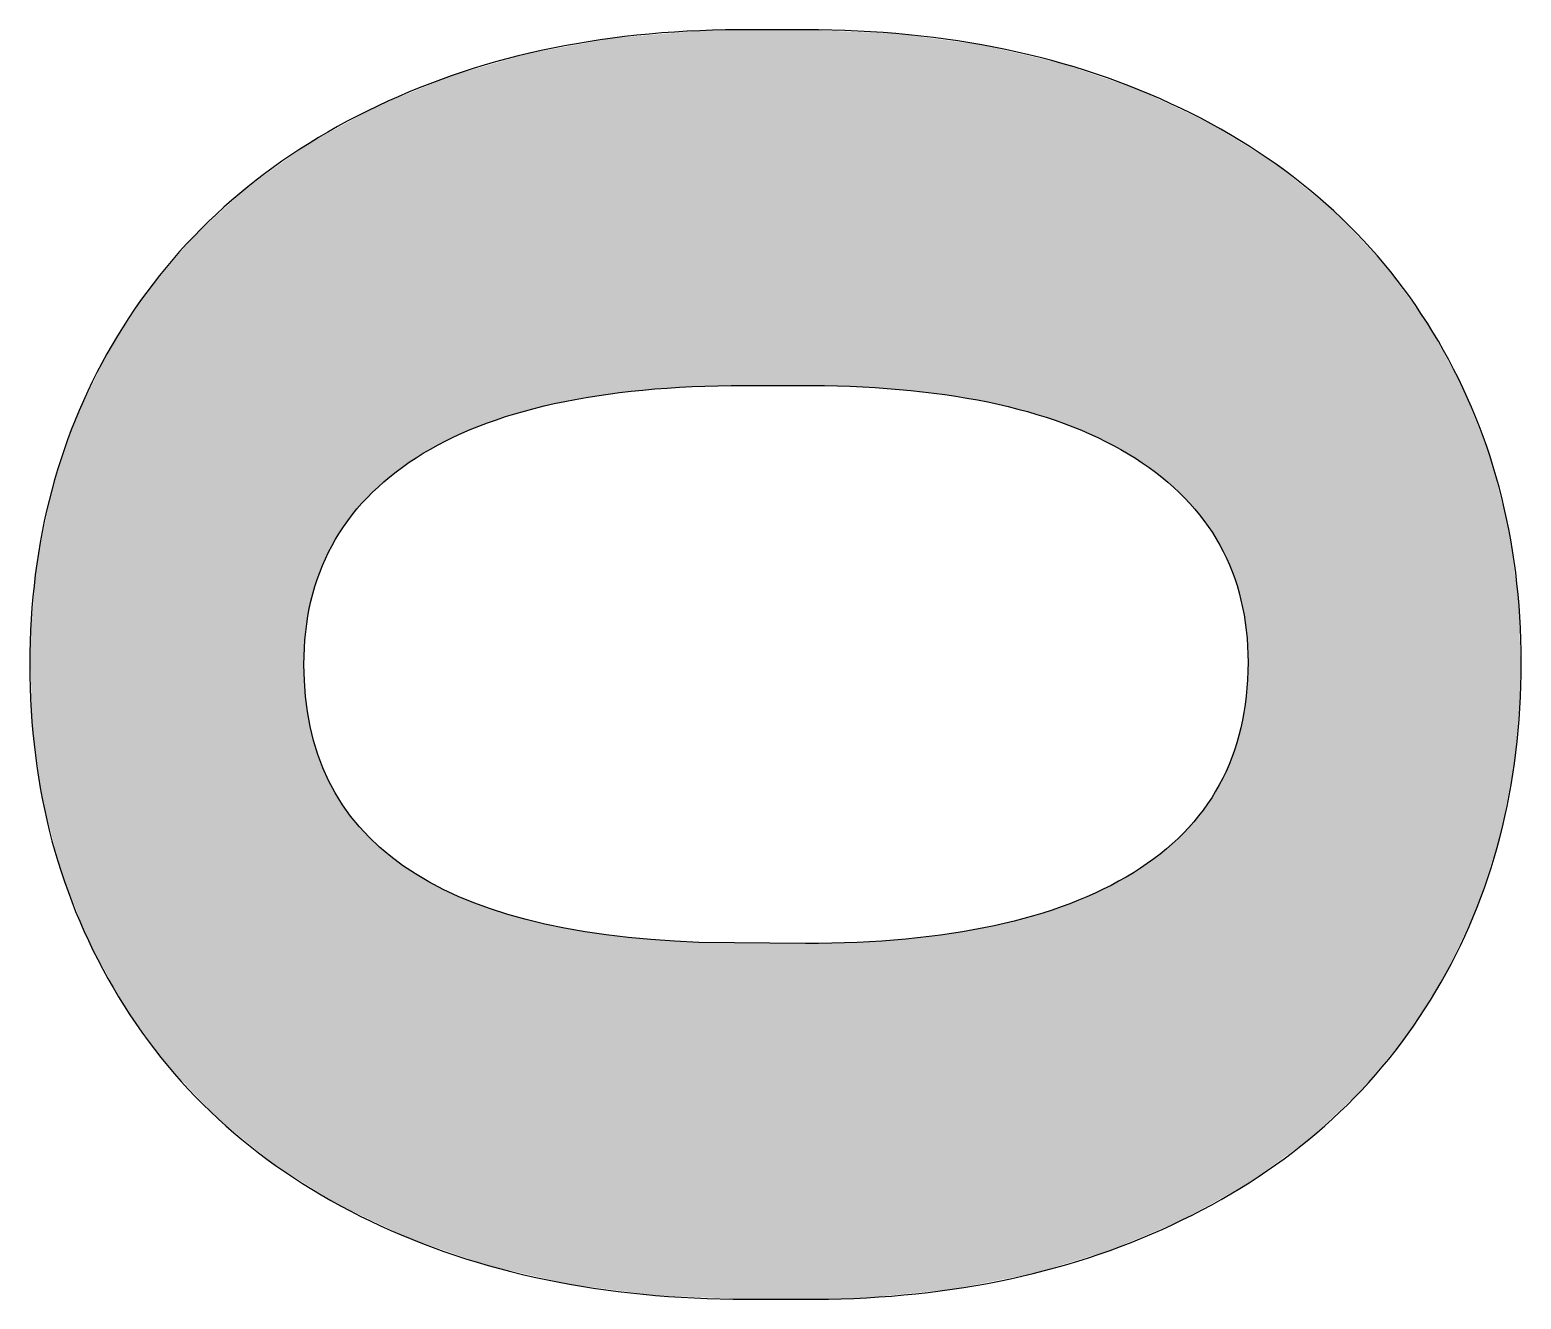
# Model space of a CAD drawing. Extents: x 722 to 1092, y -228 to 1.
# Drawn here: x 888.515 to 892.024, y -84.725 to -81.737 of the extents above; entities that cross this region are included whole.
import ezdxf

# ---------------------------------------------------------------- set-up
doc = ezdxf.new("R2010")
doc.units = 0
doc.layers.add('BOX', color=7, linetype='CONTINUOUS')

# ---------------------------------------------------------------- blocks, each defined once
blk = doc.blocks.new('*U13')
at = {"layer": 'BOX', "color": 7}
for points in [[(889.9878, -82.5836), (889.9301, -81.7533), (889.9878, -81.7484)], [(890.0042, -82.5824), (889.9878, -81.7484), (890.0042, -81.747)], [(889.9878, -82.5836), (889.9878, -81.7484), (890.0042, -82.5824)], [(890.0588, -82.5781), (890.0042, -81.747), (890.0588, -81.7423)], [(890.0042, -82.5824), (890.0042, -81.747), (890.0588, -82.5781)], [(890.0675, -82.5779), (890.0588, -81.7423), (890.0675, -81.7416)], [(890.0588, -82.5781), (890.0588, -81.7423), (890.0675, -82.5779)], [(890.0837, -82.5775), (890.0675, -81.7416), (890.0837, -81.7402)], [(890.0675, -82.5779), (890.0675, -81.7416), (890.0837, -82.5775)], [(890.0892, -82.5773), (890.0837, -81.7402), (890.0892, -81.7397)], [(890.0837, -82.5775), (890.0837, -81.7402), (890.0892, -82.5773)], [(890.0892, -82.5773), (890.0892, -81.7397), (890.0896, -82.5773)], [(890.0896, -82.5773), (890.0892, -81.7397), (890.0896, -81.7397)], [(890.0916, -82.5773), (890.0896, -81.7397), (890.0916, -81.7395)], [(890.0896, -82.5773), (890.0896, -81.7397), (890.0916, -82.5773)], [(890.0954, -82.5772), (890.0916, -81.7395), (890.0954, -81.7394)], [(890.0916, -82.5773), (890.0916, -81.7395), (890.0954, -82.5772)], [(890.1241, -82.5765), (890.0954, -81.7394), (890.1241, -81.7385)], [(890.0954, -82.5772), (890.0954, -81.7394), (890.1241, -82.5765)], [(890.1447, -82.576), (890.1241, -81.7385), (890.1447, -81.7379)], [(890.1241, -82.5765), (890.1241, -81.7385), (890.1447, -82.576)], [(890.1686, -82.5754), (890.1447, -81.7379), (890.1686, -81.7376)], [(890.1447, -82.576), (890.1447, -81.7379), (890.1686, -82.5754)], [(890.1715, -82.5753), (890.1686, -81.7376), (890.1715, -81.7375)], [(890.1686, -82.5754), (890.1686, -81.7376), (890.1715, -82.5753)], [(890.1831, -82.575), (890.1715, -81.7375), (890.1831, -81.7374)], [(890.1715, -82.5753), (890.1715, -81.7375), (890.1831, -82.575)], [(890.1831, -82.575), (890.1831, -81.7374), (890.1897, -82.5749)], [(890.1897, -82.5749), (890.1831, -81.7374), (890.1897, -81.7374)], [(890.1897, -82.5749), (890.1897, -81.7374), (890.1971, -82.5747)], [(890.1971, -82.5747), (890.1897, -81.7374), (890.1971, -81.7374)], [(890.1971, -82.5747), (890.1971, -81.7374), (890.2018, -82.5747)], [(890.2018, -82.5747), (890.1971, -81.7374), (890.2018, -81.7374)], [(890.2018, -82.5747), (890.2018, -81.7374), (890.2055, -82.5747)], [(890.2055, -82.5747), (890.2018, -81.7374), (890.2055, -81.7374)], [(890.2055, -82.5747), (890.2055, -81.7374), (890.2253, -82.5747)], [(890.2253, -82.5747), (890.2055, -81.7374), (890.2253, -81.7374)], [(890.2253, -82.5747), (890.2253, -81.7374), (890.2259, -82.5747)], [(890.2259, -82.5747), (890.2253, -81.7374), (890.2259, -81.7374)], [(890.2259, -82.5747), (890.2259, -81.7374), (890.2274, -82.5747)], [(890.2274, -82.5747), (890.2259, -81.7374), (890.2274, -81.7374)], [(890.2274, -82.5747), (890.2274, -81.7374), (890.2716, -82.5747)], [(890.2716, -82.5747), (890.2274, -81.7374), (890.2716, -81.7374)], [(890.2716, -82.5747), (890.2716, -81.7374), (890.2762, -82.5747)], [(890.2762, -82.5747), (890.2716, -81.7374), (890.2762, -81.7374)], [(890.2762, -82.5747), (890.2762, -81.7374), (890.28, -82.5747)], [(890.28, -82.5747), (890.2762, -81.7374), (890.28, -81.7374)], [(890.28, -82.5747), (890.28, -81.7374), (890.2903, -82.5747)], [(890.2903, -82.5747), (890.28, -81.7374), (890.2903, -81.7374)], [(890.2903, -82.5747), (890.2903, -81.7374), (890.3133, -82.5747)], [(890.3133, -82.5747), (890.2903, -81.7374), (890.3133, -81.7374)], [(890.3133, -82.5747), (890.3133, -81.7374), (890.3209, -82.5747)], [(890.3209, -82.5747), (890.3133, -81.7374), (890.3209, -81.7374)], [(890.3209, -82.5747), (890.3209, -81.7374), (890.3373, -82.5747)], [(890.3373, -82.5747), (890.3209, -81.7374), (890.3373, -81.7374)], [(890.3373, -82.5747), (890.3373, -81.7374), (890.3396, -82.5747)], [(890.3396, -82.5747), (890.3373, -81.7374), (890.3396, -81.7374)], [(890.3396, -82.5747), (890.3396, -81.7374), (890.3401, -82.5747)], [(890.3401, -82.5747), (890.3396, -81.7374), (890.3401, -81.7374)], [(890.3401, -82.5747), (890.3401, -81.7374), (890.3401, -82.5747)], [(890.3401, -82.5747), (890.3401, -81.7374), (890.3401, -81.7374)], [(890.3401, -82.5747), (890.3401, -81.7374), (890.3415, -82.5747)], [(890.3415, -82.5747), (890.3401, -81.7374), (890.3415, -81.7375)], [(890.3415, -82.5747), (890.3415, -81.7375), (890.3439, -82.5747)], [(890.3439, -82.5747), (890.3415, -81.7375), (890.3439, -81.7376)], [(890.3439, -82.5747), (890.3439, -81.7376), (890.348, -82.5747)], [(890.348, -82.5747), (890.3439, -81.7376), (890.348, -81.7378)], [(890.348, -82.5747), (890.348, -81.7378), (890.3541, -82.5747)], [(890.3541, -82.5747), (890.348, -81.7378), (890.3541, -81.738)], [(890.3541, -82.5747), (890.3541, -81.738), (890.3561, -82.5747)], [(890.3561, -82.5747), (890.3541, -81.738), (890.3561, -81.7381)], [(890.3561, -82.5747), (890.3561, -81.7381), (890.3735, -82.5749)], [(890.3735, -82.5749), (890.3561, -81.7381), (890.3735, -81.7388)], [(890.3735, -82.5749), (890.3735, -81.7388), (890.3858, -82.5751)], [(890.3858, -82.5751), (890.3735, -81.7388), (890.3858, -81.7393)], [(890.3858, -82.5751), (890.3858, -81.7393), (890.3939, -82.5752)], [(890.3939, -82.5752), (890.3858, -81.7393), (890.3939, -81.7397)], [(890.3939, -82.5752), (890.3939, -81.7397), (890.4054, -82.5754)], [(890.4054, -82.5754), (890.3939, -81.7397), (890.4054, -81.7401)], [(890.4054, -82.5754), (890.4054, -81.7401), (890.4079, -82.5755)], [(890.4079, -82.5755), (890.4054, -81.7401), (890.4079, -81.7402)], [(890.4079, -82.5755), (890.4079, -81.7402), (890.4171, -82.5758)], [(890.4171, -82.5758), (890.4079, -81.7402), (890.4171, -81.7406)], [(890.4171, -82.5758), (890.4171, -81.7406), (890.4316, -82.5763)], [(890.4316, -82.5763), (890.4171, -81.7406), (890.4316, -81.7412)], [(890.4316, -82.5763), (890.4316, -81.7412), (890.4748, -82.5779)], [(890.4748, -82.5779), (890.4316, -81.7412), (890.4748, -81.743)], [(890.4748, -82.5779), (890.4748, -81.743), (890.4837, -82.5786)], [(890.4837, -82.5786), (890.4748, -81.743), (890.4837, -81.7434)], [(890.4837, -82.5786), (890.4837, -81.7434), (890.5485, -82.5836)], [(890.5485, -82.5836), (890.4837, -81.7434), (890.5485, -81.7461)], [(890.5485, -82.5836), (890.5485, -81.7461), (890.5532, -82.584)], [(890.5532, -82.584), (890.5485, -81.7461), (890.5532, -81.7463)], [(890.5532, -82.584), (890.5532, -81.7463), (890.6019, -82.5877)], [(890.6019, -82.5877), (890.5532, -81.7463), (890.6019, -81.7527)], [(889.7736, -82.6131), (889.702, -81.7905), (889.7736, -81.7776)], [(889.7852, -82.6106), (889.7736, -81.7776), (889.7852, -81.7754)], [(889.7736, -82.6131), (889.7736, -81.7776), (889.7852, -82.6106)], [(889.8112, -82.605), (889.7852, -81.7754), (889.8112, -81.7707)], [(889.7852, -82.6106), (889.7852, -81.7754), (889.8112, -82.605)], [(889.8843, -82.5947), (889.8112, -81.7707), (889.8843, -81.7574)], [(889.8112, -82.605), (889.8112, -81.7707), (889.8843, -82.5947)], [(889.886, -82.5944), (889.8843, -81.7574), (889.886, -81.7571)], [(889.8843, -82.5947), (889.8843, -81.7574), (889.886, -82.5944)], [(889.9301, -82.5882), (889.886, -81.7571), (889.9301, -81.7533)], [(889.886, -82.5944), (889.886, -81.7571), (889.9301, -82.5882)], [(889.9301, -82.5882), (889.9301, -81.7533), (889.9878, -82.5836)], [(890.6019, -82.5877), (890.6019, -81.7527), (890.6708, -82.5973)], [(890.6708, -82.5973), (890.6019, -81.7527), (890.6708, -81.7618)], [(890.6708, -82.5973), (890.6708, -81.7618), (890.6852, -82.5993)], [(890.6852, -82.5993), (890.6708, -81.7618), (890.6852, -81.7637)], [(890.6852, -82.5993), (890.6852, -81.7637), (890.7198, -82.6041)], [(890.7198, -82.6041), (890.6852, -81.7637), (890.7198, -81.7682)], [(890.7198, -82.6041), (890.7198, -81.7682), (890.7552, -82.6116)], [(890.7552, -82.6116), (890.7198, -81.7682), (890.7552, -81.7729)], [(890.7552, -82.6116), (890.7552, -81.7729), (890.7839, -82.6177)], [(890.7839, -82.6177), (890.7552, -81.7729), (890.7839, -81.7795)], [(890.7839, -82.6177), (890.7839, -81.7795), (890.8285, -82.6271)], [(890.8285, -82.6271), (890.7839, -81.7795), (890.8285, -81.7899)], [(889.6025, -82.6588), (889.594, -81.8206), (889.6025, -81.8181)], [(889.672, -82.6377), (889.6025, -81.8181), (889.672, -81.798)], [(889.6025, -82.6588), (889.6025, -81.8181), (889.672, -82.6377)], [(889.6911, -82.6319), (889.672, -81.798), (889.6911, -81.7925)], [(889.672, -82.6377), (889.672, -81.798), (889.6911, -82.6319)], [(889.702, -82.6285), (889.6911, -81.7925), (889.702, -81.7905)], [(889.6911, -82.6319), (889.6911, -81.7925), (889.702, -82.6285)], [(889.702, -82.6285), (889.702, -81.7905), (889.7736, -82.6131)], [(890.8285, -82.6271), (890.8285, -81.7899), (890.8763, -82.6413)], [(890.8763, -82.6413), (890.8285, -81.7899), (890.8763, -81.801)], [(890.8763, -82.6413), (890.8763, -81.801), (890.8878, -82.6447)], [(890.8878, -82.6447), (890.8763, -81.801), (890.8878, -81.8036)], [(890.8878, -82.6447), (890.8878, -81.8036), (890.928, -82.6566)], [(890.928, -82.6566), (890.8878, -81.8036), (890.928, -81.813)], [(890.928, -82.6566), (890.928, -81.813), (890.9462, -82.6639)], [(890.9462, -82.6639), (890.928, -81.813), (890.9462, -81.8172)], [(890.9462, -82.6639), (890.9462, -81.8172), (890.9826, -82.6785)], [(890.9826, -82.6785), (890.9462, -81.8172), (890.9826, -81.8297)], [(889.4965, -82.7046), (889.4326, -81.8762), (889.4965, -81.85)], [(889.5069, -82.699), (889.4965, -81.85), (889.5069, -81.8458)], [(889.4965, -82.7046), (889.4965, -81.85), (889.5069, -82.699)], [(889.5127, -82.6958), (889.5069, -81.8458), (889.5127, -81.8441)], [(889.5069, -82.699), (889.5069, -81.8458), (889.5127, -82.6958)], [(889.5797, -82.6682), (889.5127, -81.8441), (889.5797, -81.8247)], [(889.5127, -82.6958), (889.5127, -81.8441), (889.5797, -82.6682)], [(889.594, -82.6623), (889.5797, -81.8247), (889.594, -81.8206)], [(889.5797, -82.6682), (889.5797, -81.8247), (889.594, -82.6623)], [(889.594, -82.6623), (889.594, -81.8206), (889.6025, -82.6588)], [(890.9826, -82.6785), (890.9826, -81.8297), (891.0184, -82.6928)], [(891.0184, -82.6928), (890.9826, -81.8297), (891.0184, -81.8421)], [(891.0184, -82.6928), (891.0184, -81.8421), (891.0568, -82.713)], [(891.0568, -82.713), (891.0184, -81.8421), (891.0568, -81.8553)], [(889.4141, -82.7526), (889.3624, -81.905), (889.4141, -81.8838)], [(889.4226, -82.7466), (889.4141, -81.8838), (889.4226, -81.8804)], [(889.4141, -82.7526), (889.4141, -81.8838), (889.4226, -82.7466)], [(889.4326, -82.7395), (889.4226, -81.8804), (889.4326, -81.8762)], [(889.4226, -82.7466), (889.4226, -81.8804), (889.4326, -82.7395)], [(889.4326, -82.7395), (889.4326, -81.8762), (889.4965, -82.7046)], [(891.0568, -82.713), (891.0568, -81.8553), (891.0682, -82.719)], [(891.0682, -82.719), (891.0568, -81.8553), (891.0682, -81.8592)], [(891.0682, -82.719), (891.0682, -81.8592), (891.0996, -82.7355)], [(891.0996, -82.7355), (891.0682, -81.8592), (891.0996, -81.8701)], [(891.0996, -82.7355), (891.0996, -81.8701), (891.1263, -82.7538)], [(891.1263, -82.7538), (891.0996, -81.8701), (891.1263, -81.8793)], [(891.1263, -82.7538), (891.1263, -81.8793), (891.1444, -82.7662)], [(891.1444, -82.7662), (891.1263, -81.8793), (891.1444, -81.8878)], [(891.1444, -82.7662), (891.1444, -81.8878), (891.1712, -82.7846)], [(891.1712, -82.7846), (891.1444, -81.8878), (891.1712, -81.9005)], [(889.3333, -82.8168), (889.3027, -81.9336), (889.3333, -81.9169)], [(889.3578, -82.7939), (889.3333, -81.9169), (889.3578, -81.9069)], [(889.3333, -82.8168), (889.3333, -81.9169), (889.3578, -82.7939)], [(889.3624, -82.7895), (889.3578, -81.9069), (889.3624, -81.905)], [(889.3578, -82.7939), (889.3578, -81.9069), (889.3624, -82.7895)], [(889.3624, -82.7895), (889.3624, -81.905), (889.4141, -82.7526)], [(891.1712, -82.7846), (891.1712, -81.9005), (891.2101, -82.8194)], [(891.2101, -82.8194), (891.1712, -81.9005), (891.2101, -81.9188)], [(891.2101, -82.8194), (891.2101, -81.9188), (891.2267, -82.8342)], [(891.2267, -82.8342), (891.2101, -81.9188), (891.2267, -81.9267)], [(889.2557, -82.9042), (889.2535, -81.9605), (889.2557, -81.9593)], [(889.3022, -82.8461), (889.2557, -81.9593), (889.3022, -81.9339)], [(889.2557, -82.9042), (889.2557, -81.9593), (889.3022, -82.8461)], [(889.3027, -82.8454), (889.3022, -81.9339), (889.3027, -81.9336)], [(889.3022, -82.8461), (889.3022, -81.9339), (889.3027, -82.8454)], [(889.3027, -82.8454), (889.3027, -81.9336), (889.3333, -82.8168)], [(891.2267, -82.8342), (891.2267, -81.9267), (891.2323, -82.8393)], [(891.2323, -82.8393), (891.2267, -81.9267), (891.2323, -81.9293)], [(891.2323, -82.8393), (891.2323, -81.9293), (891.2652, -82.8785)], [(891.2652, -82.8785), (891.2323, -81.9293), (891.2652, -81.9448)], [(891.2652, -82.8785), (891.2652, -81.9448), (891.283, -82.8996)], [(891.283, -82.8996), (891.2652, -81.9448), (891.283, -81.9532)], [(891.283, -82.8996), (891.283, -81.9532), (891.2949, -82.9191)], [(891.2949, -82.9191), (891.283, -81.9532), (891.2949, -81.9588)], [(891.2949, -82.9191), (891.2949, -81.9588), (891.3097, -82.9435)], [(891.3097, -82.9435), (891.2949, -81.9588), (891.3097, -81.9681)], [(889.1904, -83.0369), (889.1862, -81.9972), (889.1904, -81.9949)], [(889.2146, -82.9745), (889.1904, -81.9949), (889.2146, -81.9817)], [(889.1904, -83.0369), (889.1904, -81.9949), (889.2146, -82.9745)], [(889.2185, -82.9678), (889.2146, -81.9817), (889.2185, -81.9796)], [(889.2146, -82.9745), (889.2146, -81.9817), (889.2185, -82.9678)], [(889.246, -82.9199), (889.2185, -81.9796), (889.246, -81.9646)], [(889.2185, -82.9678), (889.2185, -81.9796), (889.246, -82.9199)], [(889.2535, -82.907), (889.246, -81.9646), (889.2535, -81.9605)], [(889.246, -82.9199), (889.246, -81.9646), (889.2535, -82.907)], [(889.2535, -82.907), (889.2535, -81.9605), (889.2557, -82.9042)], [(891.3097, -82.9435), (891.3097, -81.9681), (891.3232, -82.9657)], [(891.3232, -82.9657), (891.3097, -81.9681), (891.3232, -81.9765)], [(891.3232, -82.9657), (891.3232, -81.9765), (891.3435, -83.0146)], [(891.3435, -83.0146), (891.3232, -81.9765), (891.3435, -81.9891)], [(891.3435, -83.0146), (891.3435, -81.9891), (891.3529, -83.0374)], [(891.3529, -83.0374), (891.3435, -81.9891), (891.3529, -81.995)], [(891.3529, -83.0374), (891.3529, -81.995), (891.3666, -83.0925)], [(891.3666, -83.0925), (891.3529, -81.995), (891.3666, -82.0035)], [(889.1605, -84.4521), (889.0938, -82.0606), (889.1605, -82.0133)], [(889.1607, -83.2117), (889.1605, -82.0133), (889.1607, -82.0131)], [(889.1605, -83.2362), (889.1605, -82.0133), (889.1607, -83.2117)], [(889.1619, -83.1987), (889.1607, -82.0131), (889.1619, -82.0123)], [(889.1607, -83.2117), (889.1607, -82.0131), (889.1619, -83.1987)], [(889.1682, -83.1269), (889.1619, -82.0123), (889.1682, -82.0077)], [(889.1619, -83.1987), (889.1619, -82.0123), (889.1682, -83.1269)], [(889.1716, -83.1123), (889.1682, -82.0077), (889.1716, -82.0054)], [(889.1682, -83.1269), (889.1682, -82.0077), (889.1716, -83.1123)], [(889.1725, -83.108), (889.1716, -82.0054), (889.1725, -82.0047)], [(889.1716, -83.1123), (889.1716, -82.0054), (889.1725, -83.108)], [(889.1862, -83.0478), (889.1725, -82.0047), (889.1862, -81.9972)], [(889.1725, -83.108), (889.1725, -82.0047), (889.1862, -83.0478)], [(889.1862, -83.0478), (889.1862, -81.9972), (889.1904, -83.0369)], [(891.3666, -83.0925), (891.3666, -82.0035), (891.3721, -83.1147)], [(891.3721, -83.1147), (891.3666, -82.0035), (891.3721, -82.0069)], [(891.3721, -83.1147), (891.3721, -82.0069), (891.3791, -83.1807)], [(891.3791, -83.1807), (891.3721, -82.0069), (891.3791, -82.0113)], [(891.3791, -83.1807), (891.3791, -82.0113), (891.3809, -83.1978)], [(891.3809, -83.1978), (891.3791, -82.0113), (891.3809, -82.0124)], [(891.3809, -84.4528), (891.3809, -82.0124), (891.3839, -84.4511)], [(891.3839, -84.4511), (891.3809, -82.0124), (891.3839, -82.0143)], [(891.3839, -84.4511), (891.3839, -82.0143), (891.4474, -84.4051)], [(891.4474, -84.4051), (891.3839, -82.0143), (891.4474, -82.0538)], [(889.0938, -84.4106), (889.0284, -82.1069), (889.0938, -82.0606)], [(889.0938, -84.4106), (889.0938, -82.0606), (889.1605, -84.4521)], [(891.4474, -84.4051), (891.4474, -82.0538), (891.5246, -84.3492)], [(891.5246, -84.3492), (891.4474, -82.0538), (891.5246, -82.1164)], [(889.0284, -84.3576), (888.9583, -82.1713), (889.0284, -82.1069)], [(889.0284, -84.3576), (889.0284, -82.1069), (889.0938, -84.4106)], [(891.5246, -84.3492), (891.5246, -82.1164), (891.583, -84.2946)], [(891.583, -84.2946), (891.5246, -82.1164), (891.583, -82.1636)], [(891.583, -84.2946), (891.583, -82.1636), (891.6489, -84.233)], [(891.6489, -84.233), (891.583, -82.1636), (891.6489, -82.2329)], [(888.9583, -84.3007), (888.9011, -82.2236), (888.9583, -82.1713)], [(888.9583, -84.3007), (888.9583, -82.1713), (889.0284, -84.3576)], [(888.9011, -84.2404), (888.8395, -82.2968), (888.9011, -82.2236)], [(888.9011, -84.2404), (888.9011, -82.2236), (888.9583, -84.3007)], [(891.6489, -84.233), (891.6489, -82.2329), (891.7016, -84.1691)], [(891.7016, -84.1691), (891.6489, -82.2329), (891.7016, -82.2884)], [(888.8395, -84.1754), (888.7906, -82.3548), (888.8395, -82.2968)], [(888.8395, -84.1754), (888.8395, -82.2968), (888.9011, -84.2404)], [(891.7016, -84.1691), (891.7016, -82.2884), (891.7567, -84.1025)], [(891.7567, -84.1025), (891.7016, -82.2884), (891.7567, -82.3639)], [(888.7906, -84.1081), (888.7374, -82.4373), (888.7906, -82.3548)], [(888.7906, -84.1081), (888.7906, -82.3548), (888.8395, -84.1754)], [(891.7567, -84.1025), (891.7567, -82.3639), (891.8034, -84.0285)], [(891.8034, -84.0285), (891.7567, -82.3639), (891.8034, -82.428)], [(888.7374, -84.0349), (888.6969, -82.5003), (888.7374, -82.4373)], [(888.7374, -84.0349), (888.7374, -82.4373), (888.7906, -84.1081)], [(891.8034, -84.0285), (891.8034, -82.428), (891.8478, -83.958)], [(891.8478, -83.958), (891.8034, -82.428), (891.8478, -82.5091)], [(888.6969, -83.9609), (888.6532, -82.5913), (888.6969, -82.5003)], [(888.6969, -83.9609), (888.6969, -82.5003), (888.7374, -84.0349)], [(891.8478, -83.958), (891.8478, -82.5091), (891.887, -83.8743)], [(891.887, -83.8743), (891.8478, -82.5091), (891.887, -82.5805)], [(888.6532, -83.8813), (888.6221, -82.6562), (888.6532, -82.5913)], [(888.6532, -83.8813), (888.6532, -82.5913), (888.6969, -83.9609)], [(891.887, -83.8743), (891.887, -82.5805), (891.9205, -83.8029)], [(891.9205, -83.8029), (891.887, -82.5805), (891.9205, -82.6652)], [(888.6221, -83.8024), (888.589, -82.7553), (888.6221, -82.6562)], [(888.6221, -83.8024), (888.6221, -82.6562), (888.6532, -83.8813)], [(891.9205, -83.8029), (891.9205, -82.6652), (891.9509, -83.7092)], [(891.9509, -83.7092), (891.9205, -82.6652), (891.9509, -82.7422)], [(888.589, -83.7187), (888.567, -82.821), (888.589, -82.7553)], [(888.589, -83.7187), (888.589, -82.7553), (888.6221, -83.8024)], [(891.9509, -83.7092), (891.9509, -82.7422), (891.9739, -83.6383)], [(891.9739, -83.6383), (891.9509, -82.7422), (891.9739, -82.8316)], [(888.567, -83.6334), (888.5448, -82.9307), (888.567, -82.821)], [(888.567, -83.6334), (888.567, -82.821), (888.589, -83.7187)], [(891.9739, -83.6383), (891.9739, -82.8316), (891.9949, -83.5319)], [(891.9949, -83.5319), (891.9739, -82.8316), (891.9949, -82.9129)], [(888.5448, -83.547), (888.5318, -82.9948), (888.5448, -82.9307)], [(888.5448, -83.547), (888.5448, -82.9307), (888.567, -83.6334)], [(891.9949, -83.5319), (891.9949, -82.9129), (892.0082, -83.4643)], [(892.0082, -83.4643), (891.9949, -82.9129), (892.0082, -83.0122)], [(888.5318, -83.4499), (888.5206, -83.1271), (888.5318, -82.9948)], [(888.5318, -83.4499), (888.5318, -82.9948), (888.5448, -83.547)], [(892.0082, -83.4643), (892.0082, -83.0122), (892.019, -83.333)], [(892.019, -83.333), (892.0082, -83.0122), (892.019, -83.0927)], [(892.019, -83.333), (892.019, -83.0927), (892.0233, -83.2808)], [(888.5206, -83.3661), (888.5163, -83.1775), (888.5206, -83.1271)], [(888.5206, -83.3661), (888.5206, -83.1271), (888.5318, -83.4499)], [(891.3809, -84.4528), (891.3791, -83.2868), (891.3809, -83.1978)], [(889.1605, -84.4521), (889.1605, -83.2362), (889.1607, -84.4523)], [(889.1607, -84.4523), (889.1605, -83.2362), (889.1607, -83.2436)], [(889.1607, -84.4523), (889.1607, -83.2436), (889.1619, -84.453)], [(889.1619, -84.453), (889.1607, -83.2436), (889.1619, -83.2789)], [(889.1619, -84.453), (889.1619, -83.2789), (889.1682, -84.4569)], [(889.1682, -84.4569), (889.1619, -83.2789), (889.1682, -83.3321)], [(891.3791, -84.4538), (891.3721, -83.3342), (891.3791, -83.2868)], [(891.3791, -84.4538), (891.3791, -83.2868), (891.3809, -84.4528)], [(889.1682, -84.4569), (889.1682, -83.3321), (889.1716, -84.459)], [(889.1716, -84.459), (889.1682, -83.3321), (889.1716, -83.3598)], [(889.1716, -84.459), (889.1716, -83.3598), (889.1725, -84.4596)], [(889.1725, -84.4596), (889.1716, -83.3598), (889.1725, -83.3637)], [(889.1725, -84.4596), (889.1725, -83.3637), (889.1862, -84.4681)], [(889.1862, -84.4681), (889.1725, -83.3637), (889.1862, -83.4182)], [(891.3721, -84.4577), (891.3666, -83.3717), (891.3721, -83.3342)], [(891.3721, -84.4577), (891.3721, -83.3342), (891.3791, -84.4538)], [(891.3666, -84.4607), (891.3529, -83.4182), (891.3666, -83.3717)], [(891.3666, -84.4607), (891.3666, -83.3717), (891.3721, -84.4577)], [(889.1862, -84.4681), (889.1862, -83.4182), (889.1904, -84.4707)], [(889.1904, -84.4707), (889.1862, -83.4182), (889.1904, -83.435)], [(891.3529, -84.4684), (891.3435, -83.4502), (891.3529, -83.4182)], [(891.3529, -84.4684), (891.3529, -83.4182), (891.3666, -84.4607)], [(889.1904, -84.4707), (889.1904, -83.435), (889.2146, -84.4858)], [(889.2146, -84.4858), (889.1904, -83.435), (889.2146, -83.4949)], [(891.3435, -84.4736), (891.3232, -83.4935), (891.3435, -83.4502)], [(891.3435, -84.4736), (891.3435, -83.4502), (891.3529, -84.4684)], [(889.2146, -84.4858), (889.2146, -83.4949), (889.2185, -84.4882)], [(889.2185, -84.4882), (889.2146, -83.4949), (889.2185, -83.5045)], [(891.3232, -84.485), (891.3097, -83.5223), (891.3232, -83.4935)], [(891.3232, -84.485), (891.3232, -83.4935), (891.3435, -84.4736)], [(889.2185, -84.4882), (889.2185, -83.5045), (889.246, -84.5053)], [(889.246, -84.5053), (889.2185, -83.5045), (889.246, -83.5516)], [(891.3097, -84.4925), (891.2949, -83.5442), (891.3097, -83.5223)], [(891.3097, -84.4925), (891.3097, -83.5223), (891.3232, -84.485)], [(889.246, -84.5053), (889.246, -83.5516), (889.2535, -84.5088)], [(889.2535, -84.5088), (889.246, -83.5516), (889.2535, -83.5642)], [(889.2535, -84.5088), (889.2535, -83.5642), (889.2557, -84.5099)], [(889.2557, -84.5099), (889.2535, -83.5642), (889.2557, -83.5681)], [(889.2557, -84.5099), (889.2557, -83.5681), (889.3022, -84.5317)], [(889.3022, -84.5317), (889.2557, -83.5681), (889.3022, -83.626)], [(891.283, -84.5074), (891.2652, -83.588), (891.283, -83.5617)], [(891.2949, -84.5008), (891.283, -83.5617), (891.2949, -83.5442)], [(891.283, -84.5074), (891.283, -83.5617), (891.2949, -84.5008)], [(891.2949, -84.5008), (891.2949, -83.5442), (891.3097, -84.4925)], [(891.2652, -84.5173), (891.2323, -83.6233), (891.2652, -83.588)], [(891.2652, -84.5173), (891.2652, -83.588), (891.283, -84.5074)], [(889.3022, -84.5317), (889.3022, -83.626), (889.3027, -84.532)], [(889.3027, -84.532), (889.3022, -83.626), (889.3027, -83.6265)], [(889.3027, -84.532), (889.3027, -83.6265), (889.3333, -84.5464)], [(889.3333, -84.5464), (889.3027, -83.6265), (889.3333, -83.6552)], [(891.2267, -84.5388), (891.2101, -83.6473), (891.2267, -83.6294)], [(891.2323, -84.5356), (891.2267, -83.6294), (891.2323, -83.6233)], [(891.2267, -84.5388), (891.2267, -83.6294), (891.2323, -84.5356)], [(891.2323, -84.5356), (891.2323, -83.6233), (891.2652, -84.5173)], [(889.3333, -84.5464), (889.3333, -83.6552), (889.3578, -84.5579)], [(889.3578, -84.5579), (889.3333, -83.6552), (889.3578, -83.6781)], [(889.3578, -84.5579), (889.3578, -83.6781), (889.3624, -84.5601)], [(889.3624, -84.5601), (889.3578, -83.6781), (889.3624, -83.6814)], [(891.1712, -84.5622), (891.1444, -83.7001), (891.1712, -83.6785)], [(891.2101, -84.5458), (891.1712, -83.6785), (891.2101, -83.6473)], [(891.1712, -84.5622), (891.1712, -83.6785), (891.2101, -84.5458)], [(891.2101, -84.5458), (891.2101, -83.6473), (891.2267, -84.5388)], [(889.3624, -84.5601), (889.3624, -83.6814), (889.4141, -84.5844)], [(889.4141, -84.5844), (889.3624, -83.6814), (889.4141, -83.7184)], [(891.1263, -84.5811), (891.0996, -83.7274), (891.1263, -83.7111)], [(891.1444, -84.5735), (891.1263, -83.7111), (891.1444, -83.7001)], [(891.1263, -84.5811), (891.1263, -83.7111), (891.1444, -84.5735)], [(891.1444, -84.5735), (891.1444, -83.7001), (891.1712, -84.5622)], [(889.4141, -84.5844), (889.4141, -83.7184), (889.4226, -84.5873)], [(889.4226, -84.5873), (889.4141, -83.7184), (889.4226, -83.7244)], [(889.4226, -84.5873), (889.4226, -83.7244), (889.4326, -84.5907)], [(889.4326, -84.5907), (889.4226, -83.7244), (889.4326, -83.7299)], [(889.4326, -84.5907), (889.4326, -83.7299), (889.4965, -84.6126)], [(889.4965, -84.6126), (889.4326, -83.7299), (889.4965, -83.765)], [(891.0682, -84.6056), (891.0568, -83.7519), (891.0682, -83.7465)], [(891.0996, -84.5923), (891.0682, -83.7465), (891.0996, -83.7274)], [(891.0682, -84.6056), (891.0682, -83.7465), (891.0996, -84.5923)], [(891.0996, -84.5923), (891.0996, -83.7274), (891.1263, -84.5811)], [(889.4965, -84.6126), (889.4965, -83.765), (889.5069, -84.6162)], [(889.5069, -84.6162), (889.4965, -83.765), (889.5069, -83.7693)], [(889.5069, -84.6162), (889.5069, -83.7693), (889.5127, -84.6182)], [(889.5127, -84.6182), (889.5069, -83.7693), (889.5127, -83.7718)], [(889.5127, -84.6182), (889.5127, -83.7718), (889.5797, -84.6411)], [(889.5797, -84.6411), (889.5127, -83.7718), (889.5797, -83.7998)], [(891.0184, -84.6219), (890.9826, -83.7864), (891.0184, -83.7697)], [(891.0568, -84.6104), (891.0184, -83.7697), (891.0568, -83.7519)], [(891.0184, -84.6219), (891.0184, -83.7697), (891.0568, -84.6104)], [(891.0568, -84.6104), (891.0568, -83.7519), (891.0682, -84.6056)], [(889.5797, -84.6411), (889.5797, -83.7998), (889.594, -84.646)], [(889.594, -84.646), (889.5797, -83.7998), (889.594, -83.8043)], [(889.594, -84.646), (889.594, -83.8043), (889.6025, -84.648)], [(889.6025, -84.648), (889.594, -83.8043), (889.6025, -83.8069)], [(889.6025, -84.648), (889.6025, -83.8069), (889.672, -84.664)], [(889.672, -84.664), (889.6025, -83.8069), (889.672, -83.8288)], [(890.8878, -84.6613), (890.8763, -83.8227), (890.8878, -83.8197)], [(890.928, -84.6492), (890.8878, -83.8197), (890.928, -83.8056)], [(890.8878, -84.6613), (890.8878, -83.8197), (890.928, -84.6492)], [(890.9462, -84.6437), (890.928, -83.8056), (890.9462, -83.7992)], [(890.928, -84.6492), (890.928, -83.8056), (890.9462, -84.6437)], [(890.9826, -84.6327), (890.9462, -83.7992), (890.9826, -83.7864)], [(890.9462, -84.6437), (890.9462, -83.7992), (890.9826, -84.6327)], [(890.9826, -84.6327), (890.9826, -83.7864), (891.0184, -84.6219)], [(889.672, -84.664), (889.672, -83.8288), (889.6911, -84.6684)], [(889.6911, -84.6684), (889.672, -83.8288), (889.6911, -83.8331)], [(889.6911, -84.6684), (889.6911, -83.8331), (889.702, -84.6709)], [(889.702, -84.6709), (889.6911, -83.8331), (889.702, -83.8356)], [(889.702, -84.6709), (889.702, -83.8356), (889.7736, -84.6874)], [(889.7736, -84.6874), (889.702, -83.8356), (889.7736, -83.852)], [(889.7736, -84.6874), (889.7736, -83.852), (889.7852, -84.6901)], [(889.7852, -84.6901), (889.7736, -83.852), (889.7852, -83.8538)], [(889.7852, -84.6901), (889.7852, -83.8538), (889.8112, -84.6935)], [(889.8112, -84.6935), (889.7852, -83.8538), (889.8112, -83.8579)], [(890.7552, -84.6883), (890.7198, -83.8578), (890.7552, -83.8515)], [(890.7839, -84.6827), (890.7552, -83.8515), (890.7839, -83.8464)], [(890.7552, -84.6883), (890.7552, -83.8515), (890.7839, -84.6827)], [(890.8285, -84.674), (890.7839, -83.8464), (890.8285, -83.8349)], [(890.7839, -84.6827), (890.7839, -83.8464), (890.8285, -84.674)], [(890.8763, -84.6647), (890.8285, -83.8349), (890.8763, -83.8227)], [(890.8285, -84.674), (890.8285, -83.8349), (890.8763, -84.6647)], [(890.8763, -84.6647), (890.8763, -83.8227), (890.8878, -84.6613)], [(889.8112, -84.6935), (889.8112, -83.8579), (889.8843, -84.703)], [(889.8843, -84.703), (889.8112, -83.8579), (889.8843, -83.8695)], [(889.8843, -84.703), (889.8843, -83.8695), (889.886, -84.7032)], [(889.886, -84.7032), (889.8843, -83.8695), (889.886, -83.8696)], [(889.886, -84.7032), (889.886, -83.8696), (889.9301, -84.709)], [(889.9301, -84.709), (889.886, -83.8696), (889.9301, -83.8739)], [(889.9301, -84.709), (889.9301, -83.8739), (889.9878, -84.7165)], [(889.9878, -84.7165), (889.9301, -83.8739), (889.9878, -83.8796)], [(889.9878, -84.7165), (889.9878, -83.8796), (890.0042, -84.7172)], [(890.0042, -84.7172), (889.9878, -83.8796), (890.0042, -83.8811)], [(890.0042, -84.7172), (890.0042, -83.8811), (890.0588, -84.7194)], [(890.0588, -84.7194), (890.0042, -83.8811), (890.0588, -83.8843)], [(890.0588, -84.7194), (890.0588, -83.8843), (890.0675, -84.7198)], [(890.0675, -84.7198), (890.0588, -83.8843), (890.0675, -83.8848)], [(890.0675, -84.7198), (890.0675, -83.8848), (890.0837, -84.7205)], [(890.0837, -84.7205), (890.0675, -83.8848), (890.0837, -83.8855)], [(890.0837, -84.7205), (890.0837, -83.8855), (890.0892, -84.7207)], [(890.0892, -84.7207), (890.0837, -83.8855), (890.0892, -83.8857)], [(890.0892, -84.7207), (890.0892, -83.8857), (890.0896, -84.7207)], [(890.0896, -84.7207), (890.0892, -83.8857), (890.0896, -83.8857)], [(890.0896, -84.7207), (890.0896, -83.8857), (890.0916, -84.7208)], [(890.0916, -84.7208), (890.0896, -83.8857), (890.0916, -83.8857)], [(890.0916, -84.7208), (890.0916, -83.8857), (890.0954, -84.721)], [(890.0954, -84.721), (890.0916, -83.8857), (890.0954, -83.8858)], [(890.0954, -84.721), (890.0954, -83.8858), (890.1241, -84.7221)], [(890.1241, -84.7221), (890.0954, -83.8858), (890.1241, -83.8861)], [(890.1241, -84.7221), (890.1241, -83.8861), (890.1447, -84.723)], [(890.1447, -84.723), (890.1241, -83.8861), (890.1447, -83.8862)], [(890.1447, -84.723), (890.1447, -83.8862), (890.1686, -84.724)], [(890.1686, -84.724), (890.1447, -83.8862), (890.1686, -83.8865)], [(890.1686, -84.724), (890.1686, -83.8865), (890.1715, -84.7241)], [(890.1715, -84.7241), (890.1686, -83.8865), (890.1715, -83.8865)], [(890.1715, -84.7241), (890.1715, -83.8865), (890.1831, -84.7246)], [(890.1831, -84.7246), (890.1715, -83.8865), (890.1831, -83.8866)], [(890.1831, -84.7246), (890.1831, -83.8866), (890.1897, -84.7248)], [(890.1897, -84.7248), (890.1831, -83.8866), (890.1897, -83.8867)], [(890.1897, -84.7248), (890.1897, -83.8867), (890.1971, -84.7252)], [(890.1971, -84.7252), (890.1897, -83.8867), (890.1971, -83.8867)], [(890.1971, -84.7252), (890.1971, -83.8867), (890.2018, -84.7253)], [(890.2018, -84.7253), (890.1971, -83.8867), (890.2018, -83.8868)], [(890.2018, -84.7253), (890.2018, -83.8868), (890.2055, -84.7253)], [(890.2055, -84.7253), (890.2018, -83.8868), (890.2055, -83.8868)], [(890.2055, -84.7253), (890.2055, -83.8868), (890.2253, -84.7253)], [(890.2253, -84.7253), (890.2055, -83.8868), (890.2253, -83.887)], [(890.2253, -84.7253), (890.2253, -83.887), (890.2259, -84.7253)], [(890.2259, -84.7253), (890.2253, -83.887), (890.2259, -83.887)], [(890.2259, -84.7253), (890.2259, -83.887), (890.2274, -84.7253)], [(890.2274, -84.7253), (890.2259, -83.887), (890.2274, -83.887)], [(890.2274, -84.7253), (890.2274, -83.887), (890.2716, -84.7253)], [(890.2716, -84.7253), (890.2274, -83.887), (890.2716, -83.8874)], [(890.2716, -84.7253), (890.2716, -83.8874), (890.2762, -84.7253)], [(890.2762, -84.7253), (890.2716, -83.8874), (890.2762, -83.8875)], [(890.2762, -84.7253), (890.2762, -83.8875), (890.28, -84.7253)], [(890.28, -84.7253), (890.2762, -83.8875), (890.28, -83.8875)], [(890.28, -84.7253), (890.28, -83.8875), (890.2903, -84.7253)], [(890.2903, -84.7253), (890.28, -83.8875), (890.2903, -83.8876)], [(890.2903, -84.7253), (890.2903, -83.8876), (890.3133, -84.7253)], [(890.3133, -84.7253), (890.2903, -83.8876), (890.3133, -83.8878)], [(890.3133, -84.7253), (890.3133, -83.8878), (890.3209, -84.7253)], [(890.3209, -84.7253), (890.3133, -83.8878), (890.3209, -83.8879)], [(890.3209, -84.7253), (890.3209, -83.8879), (890.3373, -84.7253)], [(890.3373, -84.7253), (890.3209, -83.8879), (890.3373, -83.888)], [(890.3373, -84.7253), (890.3373, -83.888), (890.3396, -84.7253)], [(890.3396, -84.7253), (890.3373, -83.888), (890.3396, -83.8881)], [(890.3396, -84.7253), (890.3396, -83.8881), (890.3401, -84.7253)], [(890.3401, -84.7253), (890.3396, -83.8881), (890.3401, -83.8881)], [(890.3401, -84.7253), (890.3401, -83.8881), (890.3401, -84.7253)], [(890.3401, -84.7253), (890.3401, -83.8881), (890.3401, -83.8881)], [(890.3401, -84.7253), (890.3401, -83.8881), (890.3415, -84.7253)], [(890.3415, -84.7253), (890.3401, -83.8881), (890.3415, -83.8881)], [(890.3415, -84.7253), (890.3415, -83.8881), (890.3439, -84.7253)], [(890.3439, -84.7253), (890.3415, -83.8881), (890.3439, -83.8881)], [(890.3439, -84.7253), (890.3439, -83.8881), (890.348, -84.7253)], [(890.348, -84.7253), (890.3439, -83.8881), (890.348, -83.8881)], [(890.3541, -84.7253), (890.348, -83.8881), (890.3541, -83.888)], [(890.348, -84.7253), (890.348, -83.8881), (890.3541, -84.7253)], [(890.3561, -84.7253), (890.3541, -83.888), (890.3561, -83.8879)], [(890.3541, -84.7253), (890.3541, -83.888), (890.3561, -84.7253)], [(890.3735, -84.7253), (890.3561, -83.8879), (890.3735, -83.8877)], [(890.3561, -84.7253), (890.3561, -83.8879), (890.3735, -84.7253)], [(890.3858, -84.7253), (890.3735, -83.8877), (890.3858, -83.8875)], [(890.3735, -84.7253), (890.3735, -83.8877), (890.3858, -84.7253)], [(890.3939, -84.7253), (890.3858, -83.8875), (890.3939, -83.8874)], [(890.3858, -84.7253), (890.3858, -83.8875), (890.3939, -84.7253)], [(890.4054, -84.7251), (890.3939, -83.8874), (890.4054, -83.8872)], [(890.3939, -84.7253), (890.3939, -83.8874), (890.4054, -84.7251)], [(890.4054, -84.7251), (890.4054, -83.8872), (890.4079, -84.725)], [(890.4079, -84.725), (890.4054, -83.8872), (890.4079, -83.8872)], [(890.4171, -84.7248), (890.4079, -83.8872), (890.4171, -83.8871)], [(890.4079, -84.725), (890.4079, -83.8872), (890.4171, -84.7248)], [(890.4316, -84.7243), (890.4171, -83.8871), (890.4316, -83.8863)], [(890.4171, -84.7248), (890.4171, -83.8871), (890.4316, -84.7243)], [(890.4748, -84.7224), (890.4316, -83.8863), (890.4748, -83.884)], [(890.4316, -84.7243), (890.4316, -83.8863), (890.4748, -84.7224)], [(890.4837, -84.722), (890.4748, -83.884), (890.4837, -83.8835)], [(890.4748, -84.7224), (890.4748, -83.884), (890.4837, -84.722)], [(890.5485, -84.7155), (890.4837, -83.8835), (890.5485, -83.8801)], [(890.4837, -84.722), (890.4837, -83.8835), (890.5485, -84.7155)], [(890.5532, -84.7151), (890.5485, -83.8801), (890.5532, -83.8796)], [(890.5485, -84.7155), (890.5485, -83.8801), (890.5532, -84.7151)], [(890.6019, -84.7102), (890.5532, -83.8796), (890.6019, -83.8742)], [(890.5532, -84.7151), (890.5532, -83.8796), (890.6019, -84.7102)], [(890.6708, -84.7034), (890.6019, -83.8742), (890.6708, -83.8665)], [(890.6019, -84.7102), (890.6019, -83.8742), (890.6708, -84.7034)], [(890.6852, -84.7019), (890.6708, -83.8665), (890.6852, -83.864)], [(890.6708, -84.7034), (890.6708, -83.8665), (890.6852, -84.7019)], [(890.7198, -84.6952), (890.6852, -83.864), (890.7198, -83.8578)], [(890.6852, -84.7019), (890.6852, -83.864), (890.7198, -84.6952)], [(890.7198, -84.6952), (890.7198, -83.8578), (890.7552, -84.6883)]]:
    blk.add_solid(points, dxfattribs=at)
blk = doc.blocks.new('BLOCK_5')
at = {"layer": 'BOX'}
for points, knots in [([(890.3401, -81.7374), (890.6732, -81.7374), (890.9677, -81.7991), (891.2243, -81.9227), (891.4807, -82.0463), (891.6781, -82.2217), (891.8165, -82.4492), (891.9549, -82.6767), (892.0241, -82.9359), (892.0241, -83.2267), (892.0241, -83.5175), (891.9572, -83.7755), (891.8235, -84.0006), (891.6899, -84.2258), (891.4987, -84.4012), (891.2501, -84.5272), (891.0015, -84.6531), (890.7161, -84.719), (890.3941, -84.7253), (890.3941, -84.7253), (890.2018, -84.7253), (890.2018, -84.7253), (889.8671, -84.7253), (889.572, -84.6639), (889.3164, -84.5412), (889.0608, -84.4186), (888.8633, -84.2427), (888.7242, -84.0135), (888.5849, -83.7844), (888.5155, -83.5238), (888.5155, -83.2314), (888.5155, -82.9422), (888.5842, -82.6842), (888.7219, -82.4574), (888.8593, -82.2306), (889.0551, -82.0545), (889.3094, -81.9286), (889.5634, -81.8026), (889.8547, -81.7391), (890.183, -81.7374), (890.183, -81.7374), (890.3401, -81.7374), (890.3401, -81.7374)], [0, 0, 0, 0, 1, 1, 1, 2, 2, 2, 3, 3, 3, 4, 4, 4, 5, 5, 5, 6, 6, 6, 7, 7, 7, 8, 8, 8, 9, 9, 9, 10, 10, 10, 11, 11, 11, 12, 12, 12, 13, 13, 13, 14, 14, 14, 14]), ([(890.1971, -82.5747), (889.8577, -82.5747), (889.6002, -82.6315), (889.4243, -82.7447), (889.2484, -82.858), (889.1604, -83.0203), (889.1604, -83.2314), (889.1604, -83.6442), (889.47, -83.8623), (890.0892, -83.8857), (890.0892, -83.8857), (890.3401, -83.8881), (890.3401, -83.8881), (890.6746, -83.8881), (890.9319, -83.8325), (891.1117, -83.7216), (891.2914, -83.6106), (891.3814, -83.4455), (891.3814, -83.2267), (891.3814, -83.0187), (891.293, -82.8585), (891.1164, -82.7459), (890.9396, -82.6333), (890.6856, -82.5763), (890.3542, -82.5747), (890.3542, -82.5747), (890.1971, -82.5747), (890.1971, -82.5747)], [0, 0, 0, 0, 1, 1, 1, 2, 2, 2, 3, 3, 3, 4, 4, 4, 5, 5, 5, 6, 6, 6, 7, 7, 7, 8, 8, 8, 9, 9, 9, 9])]:
    blk.add_open_spline(points, degree=3, knots=knots, dxfattribs=at)
at = {"layer": 'BOX', "color": 7}
blk.add_blockref('*U13', (0, 0), dxfattribs=at)

msp = doc.modelspace()

# ---------------------------------------------------------------- block references
at = {"layer": 'BOX'}
msp.add_blockref('BLOCK_5', (0, 0), dxfattribs=at)

doc.saveas('drawing.dxf')
